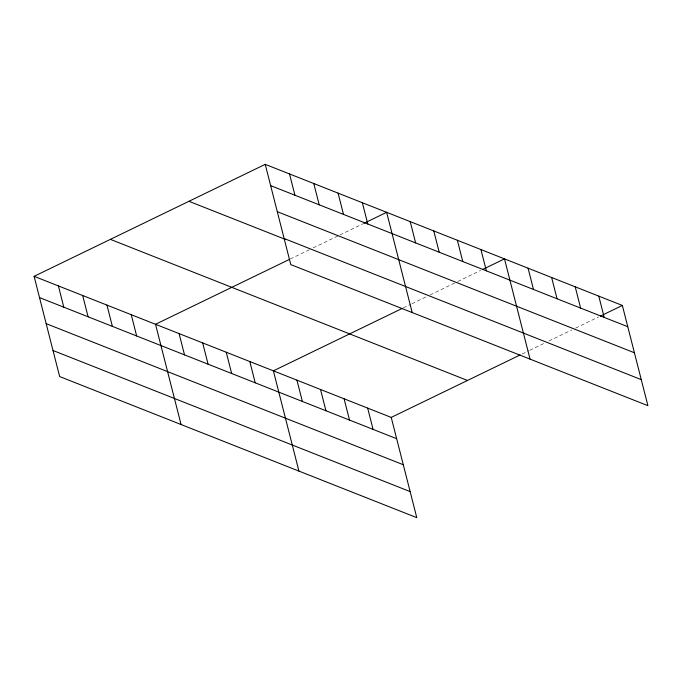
<?xml version="1.0" encoding="UTF-8"?>
<svg xmlns="http://www.w3.org/2000/svg" width="682" height="682" viewBox="0 0 682 682"><rect width="100%" height="100%" fill="white"/><g stroke="black" fill="none" stroke-linecap="round" stroke-linejoin="round"><path stroke-width="0.51" stroke-dasharray="3.41 2.56" d="M290.251 259.015L309.415 249.731M313.234 247.881L338.971 235.409M339.926 234.949L362.807 223.867M403.309 307.897L410.973 304.189M411.937 303.72L426.31 296.755M430.137 294.905L456.829 281.973M457.784 281.513L480.665 270.43M522.122 354.001L528.831 350.744M529.786 350.284L545.123 342.858M548.942 341.009L571.823 329.918M575.634 328.076L598.515 316.985"/><path stroke-width="1.02" d="M34.1 276.321L391.229 417.41L416.779 517.655L59.649 376.558L34.1 276.321L265.221 164.345L622.351 305.442L647.9 405.679L290.771 264.59L265.221 164.345M289.287 259.484L155.522 324.291L181.08 424.528M363.762 223.406L386.643 212.315L412.192 312.561M402.354 308.366L273.38 370.846L298.929 471.092M482.566 269.501L504.492 258.879L530.05 359.124M391.229 417.41L520.204 354.921M600.424 316.064L622.351 305.442M270.643 185.623L627.772 326.712M277.284 211.684L634.413 352.773M284.13 238.53L641.259 379.627M188.948 201.301L285.119 239.288M110.373 239.365L467.502 380.462M39.522 297.591L396.651 438.688M46.163 323.652L403.292 464.74M53.008 350.497L410.138 491.594M598.779 296.124L604.201 317.403M575.207 286.815L580.629 308.094M551.636 277.506L557.058 298.776M528.064 268.188L533.486 289.466M480.929 249.569L486.351 270.839M457.358 240.252L462.78 261.53M433.786 230.942L439.208 252.221M410.214 221.633L415.636 242.911M362.355 202.725L367.786 224.003M338.076 193.134L343.498 214.404M313.788 183.535L319.21 204.813M367.658 408.1L373.08 429.37M289.5 173.944L294.931 195.214M344.086 398.782L349.508 420.061M320.514 389.473L325.936 410.752M296.943 380.164L302.373 401.434M249.808 361.537L255.23 382.815M226.236 352.227L231.658 373.497M202.665 342.91L208.087 364.188M179.093 333.6L184.515 354.879M131.242 314.692L136.664 335.97M106.955 305.101L112.377 326.371M82.667 295.502L88.089 316.78M58.388 285.911L63.81 307.19"/></g></svg>
